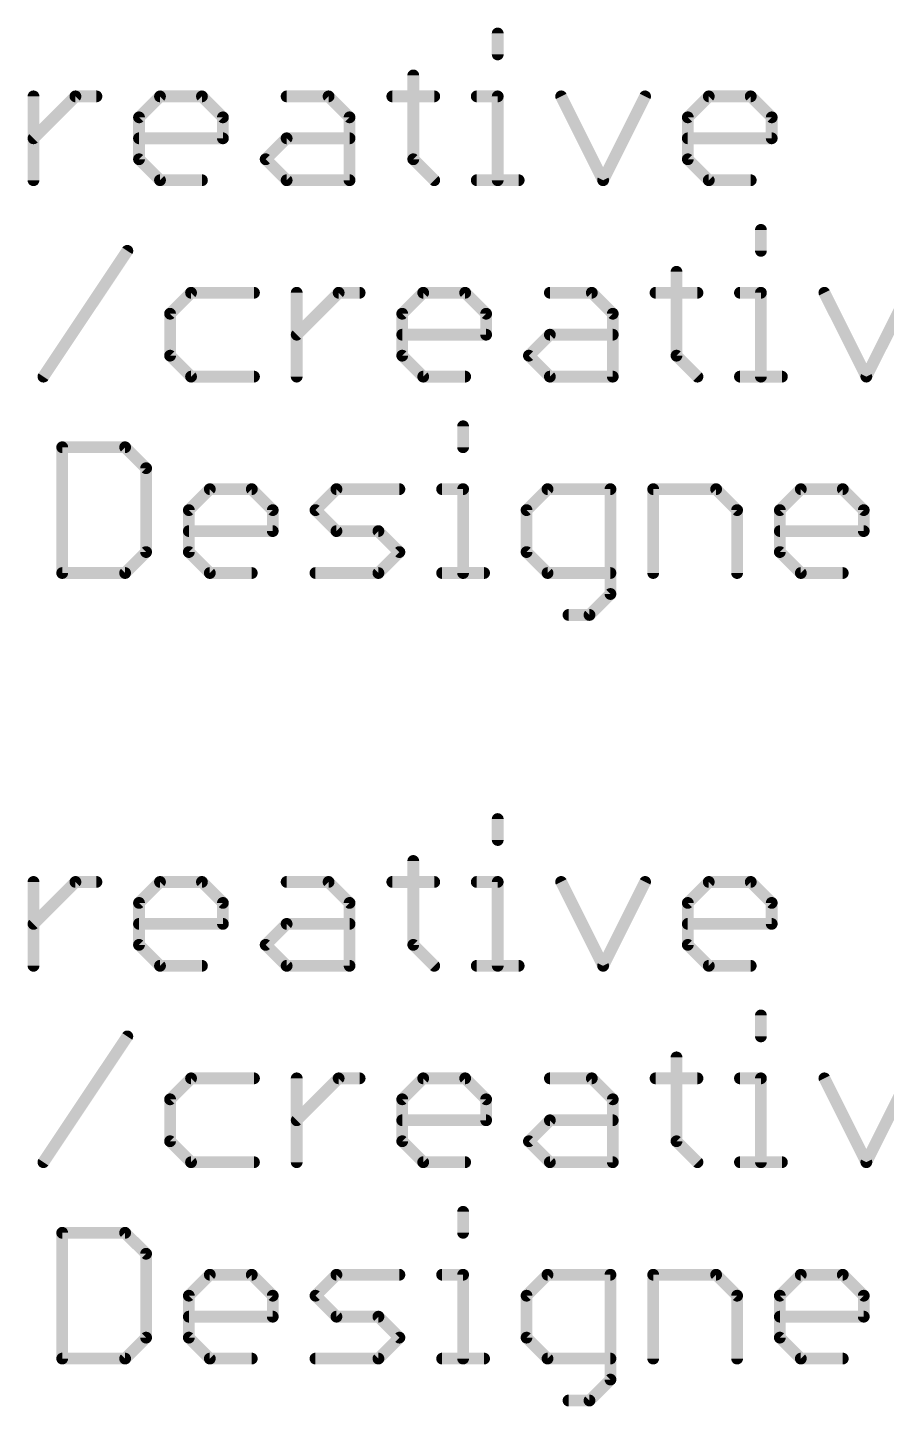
# Model space of a CAD drawing. Extents: x -32 to 75, y -41 to 41.
# Drawn here: x -0.37 to 10.73, y -41.18 to -23.35 of the extents above; entities that cross this region are included whole.
import ezdxf

# ---------------------------------------------------------------- set-up
doc = ezdxf.new("R2010")
doc.units = 0
doc.layers.add('51', color=53, linetype='CONTINUOUS')

msp = doc.modelspace()

# ---------------------------------------------------------------- linework, layer by layer
at = {"layer": '51', "const_width": 0.1524}
for points in [[(5.7062, -23.4256), (5.7062, -23.6968)], [(4.6148, -23.968), (4.6148, -25.0526)], [(-0.295, -25.3238), (-0.295, -24.2391)], [(-0.295, -24.7815), (0.2474, -24.2391)], [(0.2474, -24.2391), (0.5185, -24.2391)], [(1.0693, -24.5103), (1.3405, -24.2391)], [(1.3405, -24.2391), (1.8828, -24.2391)], [(1.8828, -24.2391), (2.154, -24.5103)], [(2.9776, -24.2391), (3.52, -24.2391)], [(3.52, -24.2391), (3.7911, -24.5103)], [(4.3436, -24.2391), (4.886, -24.2391)], [(5.4351, -24.2391), (5.7062, -24.2391)], [(5.7062, -24.2391), (5.7062, -25.3238)], [(6.5265, -24.2391), (7.0688, -25.3238)], [(7.0688, -25.3238), (7.6112, -24.2391)], [(8.1637, -24.5103), (8.4348, -24.2391)], [(8.4348, -24.2391), (8.9772, -24.2391)], [(8.9772, -24.2391), (9.2483, -24.5103)], [(1.0693, -25.0526), (1.0693, -24.5103)], [(2.154, -24.5103), (2.154, -24.7815)], [(3.7911, -24.5103), (3.7911, -25.3238)], [(8.1637, -25.0526), (8.1637, -24.5103)], [(9.2483, -24.5103), (9.2483, -24.7815)], [(2.154, -24.7815), (1.0693, -24.7815)], [(2.7065, -25.0526), (2.9776, -24.7815)], [(2.9776, -24.7815), (3.7911, -24.7815)], [(9.2483, -24.7815), (8.1637, -24.7815)], [(1.3405, -25.3238), (1.0693, -25.0526)], [(2.9776, -25.3238), (2.7065, -25.0526)], [(4.6148, -25.0526), (4.886, -25.3238)], [(8.4348, -25.3238), (8.1637, -25.0526)], [(1.8828, -25.3238), (1.3405, -25.3238)], [(3.7911, -25.3238), (2.9776, -25.3238)], [(5.4351, -25.3238), (5.9774, -25.3238)], [(8.9772, -25.3238), (8.4348, -25.3238)], [(9.109, -25.9656), (9.109, -26.2368)], [(-0.1666, -27.8638), (0.9181, -26.2368)], [(8.0175, -26.508), (8.0175, -27.5926)], [(1.7418, -26.7791), (1.4706, -27.0503)], [(2.5553, -26.7791), (1.7418, -26.7791)], [(3.1077, -27.8638), (3.1077, -26.7791)], [(3.1077, -27.3215), (3.6501, -26.7791)], [(3.6501, -26.7791), (3.9212, -26.7791)], [(4.472, -27.0503), (4.7432, -26.7791)], [(4.7432, -26.7791), (5.2855, -26.7791)], [(5.2855, -26.7791), (5.5567, -27.0503)], [(6.3804, -26.7791), (6.9227, -26.7791)], [(6.9227, -26.7791), (7.1939, -27.0503)], [(7.7464, -26.7791), (8.2887, -26.7791)], [(8.8378, -26.7791), (9.109, -26.7791)], [(9.109, -26.7791), (9.109, -27.8638)], [(9.9292, -26.7791), (10.4716, -27.8638)], [(10.4716, -27.8638), (11.0139, -26.7791)], [(1.4706, -27.0503), (1.4706, -27.5926)], [(4.472, -27.5926), (4.472, -27.0503)], [(5.5567, -27.0503), (5.5567, -27.3215)], [(7.1939, -27.0503), (7.1939, -27.8638)], [(5.5567, -27.3215), (4.472, -27.3215)], [(6.1092, -27.5926), (6.3804, -27.3215)], [(6.3804, -27.3215), (7.1939, -27.3215)], [(1.4706, -27.5926), (1.7418, -27.8638)], [(4.7432, -27.8638), (4.472, -27.5926)], [(6.3804, -27.8638), (6.1092, -27.5926)], [(8.0175, -27.5926), (8.2887, -27.8638)], [(1.7418, -27.8638), (2.5553, -27.8638)], [(5.2855, -27.8638), (4.7432, -27.8638)], [(7.1939, -27.8638), (6.3804, -27.8638)], [(8.8378, -27.8638), (9.3801, -27.8638)], [(5.2588, -28.5056), (5.2588, -28.7768)], [(0.0762, -28.7768), (0.0762, -30.4038)], [(0.8897, -28.7768), (0.0762, -28.7768)], [(1.1609, -29.048), (0.8897, -28.7768)], [(1.1609, -30.1326), (1.1609, -29.048)], [(1.7134, -29.5903), (1.9845, -29.3191)], [(1.9845, -29.3191), (2.5269, -29.3191)], [(2.5269, -29.3191), (2.798, -29.5903)], [(3.3505, -29.5903), (3.6217, -29.3191)], [(3.6217, -29.3191), (4.4352, -29.3191)], [(4.9877, -29.3191), (5.2588, -29.3191)], [(5.2588, -29.3191), (5.2588, -30.4038)], [(6.3503, -29.3191), (6.0791, -29.5903)], [(7.1638, -29.3191), (6.3503, -29.3191)], [(7.1638, -30.675), (7.1638, -29.3191)], [(7.7163, -30.4038), (7.7163, -29.3191)], [(7.7163, -29.3191), (8.5298, -29.3191)], [(8.5298, -29.3191), (8.8009, -29.5903)], [(9.3534, -29.5903), (9.6246, -29.3191)], [(9.6246, -29.3191), (10.1669, -29.3191)], [(10.1669, -29.3191), (10.4381, -29.5903)], [(1.7134, -30.1326), (1.7134, -29.5903)], [(2.798, -29.5903), (2.798, -29.8615)], [(3.6217, -29.8615), (3.3505, -29.5903)], [(6.0791, -29.5903), (6.0791, -30.1326)], [(8.8009, -29.5903), (8.8009, -30.4038)], [(9.3534, -30.1326), (9.3534, -29.5903)], [(10.4381, -29.5903), (10.4381, -29.8615)], [(2.798, -29.8615), (1.7134, -29.8615)], [(4.164, -29.8615), (3.6217, -29.8615)], [(4.4352, -30.1326), (4.164, -29.8615)], [(10.4381, -29.8615), (9.3534, -29.8615)], [(0.8897, -30.4038), (1.1609, -30.1326)], [(1.9845, -30.4038), (1.7134, -30.1326)], [(4.164, -30.4038), (4.4352, -30.1326)], [(6.0791, -30.1326), (6.3503, -30.4038)], [(9.6246, -30.4038), (9.3534, -30.1326)], [(0.0762, -30.4038), (0.8897, -30.4038)], [(2.5269, -30.4038), (1.9845, -30.4038)], [(3.3505, -30.4038), (4.164, -30.4038)], [(4.9877, -30.4038), (5.53, -30.4038)], [(6.3503, -30.4038), (7.1638, -30.4038)], [(10.1669, -30.4038), (9.6246, -30.4038)], [(6.8926, -30.9461), (7.1638, -30.675)], [(6.6214, -30.9461), (6.8926, -30.9461)], [(5.7062, -33.5856), (5.7062, -33.8568)], [(4.6148, -34.128), (4.6148, -35.2126)], [(-0.295, -35.4838), (-0.295, -34.3991)], [(-0.295, -34.9415), (0.2474, -34.3991)], [(0.2474, -34.3991), (0.5185, -34.3991)], [(1.0693, -34.6703), (1.3405, -34.3991)], [(1.3405, -34.3991), (1.8828, -34.3991)], [(1.8828, -34.3991), (2.154, -34.6703)], [(2.9776, -34.3991), (3.52, -34.3991)], [(3.52, -34.3991), (3.7911, -34.6703)], [(4.3436, -34.3991), (4.886, -34.3991)], [(5.4351, -34.3991), (5.7062, -34.3991)], [(5.7062, -34.3991), (5.7062, -35.4838)], [(6.5265, -34.3991), (7.0688, -35.4838)], [(7.0688, -35.4838), (7.6112, -34.3991)], [(8.1637, -34.6703), (8.4348, -34.3991)], [(8.4348, -34.3991), (8.9772, -34.3991)], [(8.9772, -34.3991), (9.2483, -34.6703)], [(1.0693, -35.2126), (1.0693, -34.6703)], [(2.154, -34.6703), (2.154, -34.9415)], [(3.7911, -34.6703), (3.7911, -35.4838)], [(8.1637, -35.2126), (8.1637, -34.6703)], [(9.2483, -34.6703), (9.2483, -34.9415)], [(2.154, -34.9415), (1.0693, -34.9415)], [(2.7065, -35.2126), (2.9776, -34.9415)], [(2.9776, -34.9415), (3.7911, -34.9415)], [(9.2483, -34.9415), (8.1637, -34.9415)], [(1.3405, -35.4838), (1.0693, -35.2126)], [(2.9776, -35.4838), (2.7065, -35.2126)], [(4.6148, -35.2126), (4.886, -35.4838)], [(8.4348, -35.4838), (8.1637, -35.2126)], [(1.8828, -35.4838), (1.3405, -35.4838)], [(3.7911, -35.4838), (2.9776, -35.4838)], [(5.4351, -35.4838), (5.9774, -35.4838)], [(8.9772, -35.4838), (8.4348, -35.4838)], [(9.109, -36.1256), (9.109, -36.3968)], [(-0.1666, -38.0238), (0.9181, -36.3968)], [(8.0175, -36.668), (8.0175, -37.7526)], [(1.7418, -36.9391), (1.4706, -37.2103)], [(2.5553, -36.9391), (1.7418, -36.9391)], [(3.1077, -38.0238), (3.1077, -36.9391)], [(3.1077, -37.4815), (3.6501, -36.9391)], [(3.6501, -36.9391), (3.9212, -36.9391)], [(4.472, -37.2103), (4.7432, -36.9391)], [(4.7432, -36.9391), (5.2855, -36.9391)], [(5.2855, -36.9391), (5.5567, -37.2103)], [(6.3804, -36.9391), (6.9227, -36.9391)], [(6.9227, -36.9391), (7.1939, -37.2103)], [(7.7464, -36.9391), (8.2887, -36.9391)], [(8.8378, -36.9391), (9.109, -36.9391)], [(9.109, -36.9391), (9.109, -38.0238)], [(9.9292, -36.9391), (10.4716, -38.0238)], [(10.4716, -38.0238), (11.0139, -36.9391)], [(1.4706, -37.2103), (1.4706, -37.7526)], [(4.472, -37.7526), (4.472, -37.2103)], [(5.5567, -37.2103), (5.5567, -37.4815)], [(7.1939, -37.2103), (7.1939, -38.0238)], [(5.5567, -37.4815), (4.472, -37.4815)], [(6.1092, -37.7526), (6.3804, -37.4815)], [(6.3804, -37.4815), (7.1939, -37.4815)], [(1.4706, -37.7526), (1.7418, -38.0238)], [(4.7432, -38.0238), (4.472, -37.7526)], [(6.3804, -38.0238), (6.1092, -37.7526)], [(8.0175, -37.7526), (8.2887, -38.0238)], [(1.7418, -38.0238), (2.5553, -38.0238)], [(5.2855, -38.0238), (4.7432, -38.0238)], [(7.1939, -38.0238), (6.3804, -38.0238)], [(8.8378, -38.0238), (9.3801, -38.0238)], [(5.2588, -38.6656), (5.2588, -38.9368)], [(0.0762, -38.9368), (0.0762, -40.5638)], [(0.8897, -38.9368), (0.0762, -38.9368)], [(1.1609, -39.208), (0.8897, -38.9368)], [(1.1609, -40.2926), (1.1609, -39.208)], [(1.7134, -39.7503), (1.9845, -39.4791)], [(1.9845, -39.4791), (2.5269, -39.4791)], [(2.5269, -39.4791), (2.798, -39.7503)], [(3.3505, -39.7503), (3.6217, -39.4791)], [(3.6217, -39.4791), (4.4352, -39.4791)], [(4.9877, -39.4791), (5.2588, -39.4791)], [(5.2588, -39.4791), (5.2588, -40.5638)], [(6.3503, -39.4791), (6.0791, -39.7503)], [(7.1638, -39.4791), (6.3503, -39.4791)], [(7.1638, -40.835), (7.1638, -39.4791)], [(7.7163, -40.5638), (7.7163, -39.4791)], [(7.7163, -39.4791), (8.5298, -39.4791)], [(8.5298, -39.4791), (8.8009, -39.7503)], [(9.3534, -39.7503), (9.6246, -39.4791)], [(9.6246, -39.4791), (10.1669, -39.4791)], [(10.1669, -39.4791), (10.4381, -39.7503)], [(1.7134, -40.2926), (1.7134, -39.7503)], [(2.798, -39.7503), (2.798, -40.0215)], [(3.6217, -40.0215), (3.3505, -39.7503)], [(6.0791, -39.7503), (6.0791, -40.2926)], [(8.8009, -39.7503), (8.8009, -40.5638)], [(9.3534, -40.2926), (9.3534, -39.7503)], [(10.4381, -39.7503), (10.4381, -40.0215)], [(2.798, -40.0215), (1.7134, -40.0215)], [(4.164, -40.0215), (3.6217, -40.0215)], [(4.4352, -40.2926), (4.164, -40.0215)], [(10.4381, -40.0215), (9.3534, -40.0215)], [(0.8897, -40.5638), (1.1609, -40.2926)], [(1.9845, -40.5638), (1.7134, -40.2926)], [(4.164, -40.5638), (4.4352, -40.2926)], [(6.0791, -40.2926), (6.3503, -40.5638)], [(9.6246, -40.5638), (9.3534, -40.2926)], [(0.0762, -40.5638), (0.8897, -40.5638)], [(2.5269, -40.5638), (1.9845, -40.5638)], [(3.3505, -40.5638), (4.164, -40.5638)], [(4.9877, -40.5638), (5.53, -40.5638)], [(6.3503, -40.5638), (7.1638, -40.5638)], [(10.1669, -40.5638), (9.6246, -40.5638)], [(6.8926, -41.1061), (7.1638, -40.835)], [(6.6214, -41.1061), (6.8926, -41.1061)]]:
    msp.add_lwpolyline(points, dxfattribs=at)
at = {"layer": '51', "const_width": 0.0762}
for points in [[(5.7443, -23.4256, 1), (5.6681, -23.4256)], [(5.6681, -23.6968, 1), (5.7443, -23.6968)], [(4.6529, -23.968, 1), (4.5767, -23.968)], [(-0.2569, -24.2391, 1), (-0.3331, -24.2391)], [(0.2474, -24.201, 1), (0.2474, -24.2772)], [(0.2743, -24.2661, 1), (0.2204, -24.2122)], [(0.5185, -24.2772, 1), (0.5185, -24.201)], [(1.3405, -24.201, 1), (1.3405, -24.2772)], [(1.3674, -24.2661, 1), (1.3135, -24.2122)], [(1.9098, -24.2122, 1), (1.8559, -24.2661)], [(1.8828, -24.2772, 1), (1.8828, -24.201)], [(2.9776, -24.201, 1), (2.9776, -24.2772)], [(3.5469, -24.2122, 1), (3.493, -24.2661)], [(3.52, -24.2772, 1), (3.52, -24.201)], [(4.3436, -24.201, 1), (4.3436, -24.2772)], [(4.886, -24.2772, 1), (4.886, -24.201)], [(5.4351, -24.201, 1), (5.4351, -24.2772)], [(5.7443, -24.2391, 1), (5.6681, -24.2391)], [(5.7062, -24.2772, 1), (5.7062, -24.201)], [(6.5606, -24.2221, 1), (6.4924, -24.2562)], [(7.6452, -24.2562, 1), (7.5771, -24.2221)], [(8.4348, -24.201, 1), (8.4348, -24.2772)], [(8.4618, -24.2661, 1), (8.4079, -24.2122)], [(9.0041, -24.2122, 1), (8.9502, -24.2661)], [(8.9772, -24.2772, 1), (8.9772, -24.201)], [(1.1074, -24.5103, 1), (1.0312, -24.5103)], [(1.0424, -24.4834, 1), (1.0963, -24.5372)], [(2.1921, -24.5103, 1), (2.1159, -24.5103)], [(2.127, -24.5372, 1), (2.1809, -24.4834)], [(3.8292, -24.5103, 1), (3.753, -24.5103)], [(3.7642, -24.5372, 1), (3.8181, -24.4834)], [(8.2018, -24.5103, 1), (8.1256, -24.5103)], [(8.1367, -24.4834, 1), (8.1906, -24.5372)], [(9.2864, -24.5103, 1), (9.2102, -24.5103)], [(9.2214, -24.5372, 1), (9.2753, -24.4834)], [(-0.3219, -24.7545, 1), (-0.268, -24.8084)], [(1.0693, -24.7434, 1), (1.0693, -24.8196)], [(2.1159, -24.7815, 1), (2.1921, -24.7815)], [(2.154, -24.8196, 1), (2.154, -24.7434)], [(2.9776, -24.7434, 1), (2.9776, -24.8196)], [(3.0046, -24.8084, 1), (2.9507, -24.7545)], [(3.7911, -24.8196, 1), (3.7911, -24.7434)], [(8.1637, -24.7434, 1), (8.1637, -24.8196)], [(9.2102, -24.7815, 1), (9.2864, -24.7815)], [(9.2483, -24.8196, 1), (9.2483, -24.7434)], [(1.0963, -25.0257, 1), (1.0424, -25.0796)], [(1.0312, -25.0526, 1), (1.1074, -25.0526)], [(2.7334, -25.0257, 1), (2.6795, -25.0796)], [(2.6795, -25.0257, 1), (2.7334, -25.0796)], [(4.6417, -25.0257, 1), (4.5879, -25.0796)], [(4.5767, -25.0526, 1), (4.6529, -25.0526)], [(8.1906, -25.0257, 1), (8.1367, -25.0796)], [(8.1256, -25.0526, 1), (8.2018, -25.0526)], [(-0.3331, -25.3238, 1), (-0.2569, -25.3238)], [(1.3405, -25.2857, 1), (1.3405, -25.3619)], [(1.3135, -25.3507, 1), (1.3674, -25.2969)], [(1.8828, -25.3619, 1), (1.8828, -25.2857)], [(2.9776, -25.2857, 1), (2.9776, -25.3619)], [(2.9507, -25.3507, 1), (3.0046, -25.2969)], [(3.753, -25.3238, 1), (3.8292, -25.3238)], [(3.7911, -25.3619, 1), (3.7911, -25.2857)], [(4.859, -25.3507, 1), (4.9129, -25.2969)], [(5.4351, -25.2857, 1), (5.4351, -25.3619)], [(5.6681, -25.3238, 1), (5.7443, -25.3238)], [(5.9774, -25.3619, 1), (5.9774, -25.2857)], [(7.0348, -25.3068, 1), (7.1029, -25.3408)], [(7.0348, -25.3408, 1), (7.1029, -25.3068)], [(8.4348, -25.2857, 1), (8.4348, -25.3619)], [(8.4079, -25.3507, 1), (8.4618, -25.2969)], [(8.9772, -25.3619, 1), (8.9772, -25.2857)], [(9.1471, -25.9656, 1), (9.0709, -25.9656)], [(0.9498, -26.2579, 1), (0.8864, -26.2157)], [(9.0709, -26.2368, 1), (9.1471, -26.2368)], [(8.0556, -26.508, 1), (7.9794, -26.508)], [(1.7418, -26.741, 1), (1.7418, -26.8172)], [(1.7687, -26.8061, 1), (1.7148, -26.7522)], [(2.5553, -26.8172, 1), (2.5553, -26.741)], [(3.1458, -26.7791, 1), (3.0696, -26.7791)], [(3.6501, -26.741, 1), (3.6501, -26.8172)], [(3.677, -26.8061, 1), (3.6231, -26.7522)], [(3.9212, -26.8172, 1), (3.9212, -26.741)], [(4.7432, -26.741, 1), (4.7432, -26.8172)], [(4.7701, -26.8061, 1), (4.7163, -26.7522)], [(5.3125, -26.7522, 1), (5.2586, -26.8061)], [(5.2855, -26.8172, 1), (5.2855, -26.741)], [(6.3804, -26.741, 1), (6.3804, -26.8172)], [(6.9496, -26.7522, 1), (6.8958, -26.8061)], [(6.9227, -26.8172, 1), (6.9227, -26.741)], [(7.7464, -26.741, 1), (7.7464, -26.8172)], [(8.2887, -26.8172, 1), (8.2887, -26.741)], [(8.8378, -26.741, 1), (8.8378, -26.8172)], [(9.1471, -26.7791, 1), (9.0709, -26.7791)], [(9.109, -26.8172, 1), (9.109, -26.741)], [(9.9633, -26.7621, 1), (9.8952, -26.7962)], [(1.5087, -27.0503, 1), (1.4325, -27.0503)], [(1.4436, -27.0234, 1), (1.4975, -27.0772)], [(4.5101, -27.0503, 1), (4.4339, -27.0503)], [(4.4451, -27.0234, 1), (4.499, -27.0772)], [(5.5948, -27.0503, 1), (5.5186, -27.0503)], [(5.5298, -27.0772, 1), (5.5836, -27.0234)], [(7.232, -27.0503, 1), (7.1558, -27.0503)], [(7.1669, -27.0772, 1), (7.2208, -27.0234)], [(3.0808, -27.2945, 1), (3.1347, -27.3484)], [(4.472, -27.2834, 1), (4.472, -27.3596)], [(5.5186, -27.3215, 1), (5.5948, -27.3215)], [(5.5567, -27.3596, 1), (5.5567, -27.2834)], [(6.3804, -27.2834, 1), (6.3804, -27.3596)], [(6.4073, -27.3484, 1), (6.3534, -27.2945)], [(7.1939, -27.3596, 1), (7.1939, -27.2834)], [(1.4975, -27.5657, 1), (1.4436, -27.6196)], [(1.4325, -27.5926, 1), (1.5087, -27.5926)], [(4.499, -27.5657, 1), (4.4451, -27.6196)], [(4.4339, -27.5926, 1), (4.5101, -27.5926)], [(6.1361, -27.5657, 1), (6.0823, -27.6196)], [(6.0823, -27.5657, 1), (6.1361, -27.6196)], [(8.0445, -27.5657, 1), (7.9906, -27.6196)], [(7.9794, -27.5926, 1), (8.0556, -27.5926)], [(-0.1983, -27.8427, 1), (-0.1349, -27.8849)], [(1.7418, -27.8257, 1), (1.7418, -27.9019)], [(1.7148, -27.8907, 1), (1.7687, -27.8369)], [(2.5553, -27.9019, 1), (2.5553, -27.8257)], [(4.7432, -27.8257, 1), (4.7432, -27.9019)], [(4.7163, -27.8907, 1), (4.7701, -27.8369)], [(5.2855, -27.9019, 1), (5.2855, -27.8257)], [(6.3804, -27.8257, 1), (6.3804, -27.9019)], [(6.3534, -27.8907, 1), (6.4073, -27.8369)], [(7.1939, -27.9019, 1), (7.1939, -27.8257)], [(8.2617, -27.8907, 1), (8.3156, -27.8369)], [(8.8378, -27.8257, 1), (8.8378, -27.9019)], [(9.3801, -27.9019, 1), (9.3801, -27.8257)], [(10.4375, -27.8468, 1), (10.5056, -27.8808)], [(10.4375, -27.8808, 1), (10.5056, -27.8468)], [(3.0696, -27.8638, 1), (3.1458, -27.8638)], [(7.1558, -27.8638, 1), (7.232, -27.8638)], [(9.0709, -27.8638, 1), (9.1471, -27.8638)], [(5.2969, -28.5056, 1), (5.2207, -28.5056)], [(0.1143, -28.7768, 1), (0.0381, -28.7768)], [(0.0762, -28.7387, 1), (0.0762, -28.8149)], [(0.9166, -28.7499, 1), (0.8628, -28.8038)], [(0.8897, -28.8149, 1), (0.8897, -28.7387)], [(5.2207, -28.7768, 1), (5.2969, -28.7768)], [(1.199, -29.048, 1), (1.1228, -29.048)], [(1.1339, -29.0749, 1), (1.1878, -29.021)], [(1.9845, -29.281, 1), (1.9845, -29.3572)], [(2.0115, -29.3461, 1), (1.9576, -29.2922)], [(2.5538, -29.2922, 1), (2.4999, -29.3461)], [(2.5269, -29.3572, 1), (2.5269, -29.281)], [(3.6217, -29.281, 1), (3.6217, -29.3572)], [(3.6486, -29.3461, 1), (3.5947, -29.2922)], [(4.4352, -29.3572, 1), (4.4352, -29.281)], [(4.9877, -29.281, 1), (4.9877, -29.3572)], [(5.2969, -29.3191, 1), (5.2207, -29.3191)], [(5.2588, -29.3572, 1), (5.2588, -29.281)], [(6.3503, -29.281, 1), (6.3503, -29.3572)], [(6.3772, -29.3461, 1), (6.3233, -29.2922)], [(7.2019, -29.3191, 1), (7.1257, -29.3191)], [(7.1638, -29.3572, 1), (7.1638, -29.281)], [(7.7544, -29.3191, 1), (7.6782, -29.3191)], [(7.7163, -29.281, 1), (7.7163, -29.3572)], [(8.5567, -29.2922, 1), (8.5028, -29.3461)], [(8.5298, -29.3572, 1), (8.5298, -29.281)], [(9.6246, -29.281, 1), (9.6246, -29.3572)], [(9.6515, -29.3461, 1), (9.5976, -29.2922)], [(10.1939, -29.2922, 1), (10.14, -29.3461)], [(10.1669, -29.3572, 1), (10.1669, -29.281)], [(1.7515, -29.5903, 1), (1.6753, -29.5903)], [(1.6864, -29.5634, 1), (1.7403, -29.6172)], [(2.8361, -29.5903, 1), (2.7599, -29.5903)], [(2.7711, -29.6172, 1), (2.825, -29.5634)], [(3.3775, -29.5634, 1), (3.3236, -29.6172)], [(3.3236, -29.5634, 1), (3.3775, -29.6172)], [(6.1172, -29.5903, 1), (6.041, -29.5903)], [(6.0522, -29.5634, 1), (6.106, -29.6172)], [(8.839, -29.5903, 1), (8.7628, -29.5903)], [(8.774, -29.6172, 1), (8.8279, -29.5634)], [(9.3915, -29.5903, 1), (9.3153, -29.5903)], [(9.3265, -29.5634, 1), (9.3804, -29.6172)], [(10.4762, -29.5903, 1), (10.4, -29.5903)], [(10.4111, -29.6172, 1), (10.465, -29.5634)], [(1.7134, -29.8234, 1), (1.7134, -29.8996)], [(2.7599, -29.8615, 1), (2.8361, -29.8615)], [(2.798, -29.8996, 1), (2.798, -29.8234)], [(3.6217, -29.8234, 1), (3.6217, -29.8996)], [(3.5947, -29.8884, 1), (3.6486, -29.8345)], [(4.1909, -29.8345, 1), (4.1371, -29.8884)], [(4.164, -29.8996, 1), (4.164, -29.8234)], [(9.3534, -29.8234, 1), (9.3534, -29.8996)], [(10.4, -29.8615, 1), (10.4762, -29.8615)], [(10.4381, -29.8996, 1), (10.4381, -29.8234)], [(1.1228, -30.1326, 1), (1.199, -30.1326)], [(1.1878, -30.1596, 1), (1.1339, -30.1057)], [(1.7403, -30.1057, 1), (1.6864, -30.1596)], [(1.6753, -30.1326, 1), (1.7515, -30.1326)], [(4.4621, -30.1596, 1), (4.4082, -30.1057)], [(4.4082, -30.1596, 1), (4.4621, -30.1057)], [(6.106, -30.1057, 1), (6.0522, -30.1596)], [(6.041, -30.1326, 1), (6.1172, -30.1326)], [(9.3804, -30.1057, 1), (9.3265, -30.1596)], [(9.3153, -30.1326, 1), (9.3915, -30.1326)], [(0.0762, -30.3657, 1), (0.0762, -30.4419)], [(0.0381, -30.4038, 1), (0.1143, -30.4038)], [(0.8628, -30.3769, 1), (0.9166, -30.4307)], [(0.8897, -30.4419, 1), (0.8897, -30.3657)], [(1.9845, -30.3657, 1), (1.9845, -30.4419)], [(1.9576, -30.4307, 1), (2.0115, -30.3769)], [(2.5269, -30.4419, 1), (2.5269, -30.3657)], [(3.3505, -30.3657, 1), (3.3505, -30.4419)], [(4.1371, -30.3769, 1), (4.1909, -30.4307)], [(4.164, -30.4419, 1), (4.164, -30.3657)], [(4.9877, -30.3657, 1), (4.9877, -30.4419)], [(5.2207, -30.4038, 1), (5.2969, -30.4038)], [(5.53, -30.4419, 1), (5.53, -30.3657)], [(6.3503, -30.3657, 1), (6.3503, -30.4419)], [(6.3233, -30.4307, 1), (6.3772, -30.3769)], [(7.1638, -30.4419, 1), (7.1638, -30.3657)], [(7.6782, -30.4038, 1), (7.7544, -30.4038)], [(8.7628, -30.4038, 1), (8.839, -30.4038)], [(9.6246, -30.3657, 1), (9.6246, -30.4419)], [(9.5976, -30.4307, 1), (9.6515, -30.3769)], [(10.1669, -30.4419, 1), (10.1669, -30.3657)], [(7.1257, -30.675, 1), (7.2019, -30.675)], [(7.1907, -30.7019, 1), (7.1368, -30.648)], [(6.6214, -30.908, 1), (6.6214, -30.9842)], [(6.8657, -30.9192, 1), (6.9195, -30.9731)], [(6.8926, -30.9842, 1), (6.8926, -30.908)], [(5.7443, -33.5856, 1), (5.6681, -33.5856)], [(5.6681, -33.8568, 1), (5.7443, -33.8568)], [(4.6529, -34.128, 1), (4.5767, -34.128)], [(-0.2569, -34.3991, 1), (-0.3331, -34.3991)], [(0.2474, -34.361, 1), (0.2474, -34.4372)], [(0.2743, -34.4261, 1), (0.2204, -34.3722)], [(0.5185, -34.4372, 1), (0.5185, -34.361)], [(1.3405, -34.361, 1), (1.3405, -34.4372)], [(1.3674, -34.4261, 1), (1.3135, -34.3722)], [(1.9098, -34.3722, 1), (1.8559, -34.4261)], [(1.8828, -34.4372, 1), (1.8828, -34.361)], [(2.9776, -34.361, 1), (2.9776, -34.4372)], [(3.5469, -34.3722, 1), (3.493, -34.4261)], [(3.52, -34.4372, 1), (3.52, -34.361)], [(4.3436, -34.361, 1), (4.3436, -34.4372)], [(4.886, -34.4372, 1), (4.886, -34.361)], [(5.4351, -34.361, 1), (5.4351, -34.4372)], [(5.7443, -34.3991, 1), (5.6681, -34.3991)], [(5.7062, -34.4372, 1), (5.7062, -34.361)], [(6.5606, -34.3821, 1), (6.4924, -34.4162)], [(7.6452, -34.4162, 1), (7.5771, -34.3821)], [(8.4348, -34.361, 1), (8.4348, -34.4372)], [(8.4618, -34.4261, 1), (8.4079, -34.3722)], [(9.0041, -34.3722, 1), (8.9502, -34.4261)], [(8.9772, -34.4372, 1), (8.9772, -34.361)], [(1.1074, -34.6703, 1), (1.0312, -34.6703)], [(2.1921, -34.6703, 1), (2.1159, -34.6703)], [(3.8292, -34.6703, 1), (3.753, -34.6703)], [(8.2018, -34.6703, 1), (8.1256, -34.6703)], [(9.2864, -34.6703, 1), (9.2102, -34.6703)], [(1.0424, -34.6434, 1), (1.0963, -34.6972)], [(2.127, -34.6972, 1), (2.1809, -34.6434)], [(3.7642, -34.6972, 1), (3.8181, -34.6434)], [(8.1367, -34.6434, 1), (8.1906, -34.6972)], [(9.2214, -34.6972, 1), (9.2753, -34.6434)], [(-0.3219, -34.9145, 1), (-0.268, -34.9684)], [(1.0693, -34.9034, 1), (1.0693, -34.9796)], [(2.1159, -34.9415, 1), (2.1921, -34.9415)], [(2.154, -34.9796, 1), (2.154, -34.9034)], [(2.9776, -34.9034, 1), (2.9776, -34.9796)], [(3.0046, -34.9684, 1), (2.9507, -34.9145)], [(3.7911, -34.9796, 1), (3.7911, -34.9034)], [(8.1637, -34.9034, 1), (8.1637, -34.9796)], [(9.2102, -34.9415, 1), (9.2864, -34.9415)], [(9.2483, -34.9796, 1), (9.2483, -34.9034)], [(1.0963, -35.1857, 1), (1.0424, -35.2396)], [(1.0312, -35.2126, 1), (1.1074, -35.2126)], [(2.7334, -35.1857, 1), (2.6795, -35.2396)], [(2.6795, -35.1857, 1), (2.7334, -35.2396)], [(4.6417, -35.1857, 1), (4.5879, -35.2396)], [(4.5767, -35.2126, 1), (4.6529, -35.2126)], [(8.1906, -35.1857, 1), (8.1367, -35.2396)], [(8.1256, -35.2126, 1), (8.2018, -35.2126)], [(-0.3331, -35.4838, 1), (-0.2569, -35.4838)], [(1.3405, -35.4457, 1), (1.3405, -35.5219)], [(1.3135, -35.5107, 1), (1.3674, -35.4569)], [(1.8828, -35.5219, 1), (1.8828, -35.4457)], [(2.9776, -35.4457, 1), (2.9776, -35.5219)], [(2.9507, -35.5107, 1), (3.0046, -35.4569)], [(3.753, -35.4838, 1), (3.8292, -35.4838)], [(3.7911, -35.5219, 1), (3.7911, -35.4457)], [(4.859, -35.5107, 1), (4.9129, -35.4569)], [(5.4351, -35.4457, 1), (5.4351, -35.5219)], [(5.6681, -35.4838, 1), (5.7443, -35.4838)], [(5.9774, -35.5219, 1), (5.9774, -35.4457)], [(7.0348, -35.4668, 1), (7.1029, -35.5008)], [(7.0348, -35.5008, 1), (7.1029, -35.4668)], [(8.4348, -35.4457, 1), (8.4348, -35.5219)], [(8.4079, -35.5107, 1), (8.4618, -35.4569)], [(8.9772, -35.5219, 1), (8.9772, -35.4457)], [(9.1471, -36.1256, 1), (9.0709, -36.1256)], [(0.9498, -36.4179, 1), (0.8864, -36.3757)], [(9.0709, -36.3968, 1), (9.1471, -36.3968)], [(8.0556, -36.668, 1), (7.9794, -36.668)], [(1.7418, -36.901, 1), (1.7418, -36.9772)], [(1.7687, -36.9661, 1), (1.7148, -36.9122)], [(2.5553, -36.9772, 1), (2.5553, -36.901)], [(3.1458, -36.9391, 1), (3.0696, -36.9391)], [(3.6501, -36.901, 1), (3.6501, -36.9772)], [(3.677, -36.9661, 1), (3.6231, -36.9122)], [(3.9212, -36.9772, 1), (3.9212, -36.901)], [(4.7432, -36.901, 1), (4.7432, -36.9772)], [(4.7701, -36.9661, 1), (4.7163, -36.9122)], [(5.3125, -36.9122, 1), (5.2586, -36.9661)], [(5.2855, -36.9772, 1), (5.2855, -36.901)], [(6.3804, -36.901, 1), (6.3804, -36.9772)], [(6.9496, -36.9122, 1), (6.8958, -36.9661)], [(6.9227, -36.9772, 1), (6.9227, -36.901)], [(7.7464, -36.901, 1), (7.7464, -36.9772)], [(8.2887, -36.9772, 1), (8.2887, -36.901)], [(8.8378, -36.901, 1), (8.8378, -36.9772)], [(9.1471, -36.9391, 1), (9.0709, -36.9391)], [(9.109, -36.9772, 1), (9.109, -36.901)], [(9.9633, -36.9221, 1), (9.8952, -36.9562)], [(1.5087, -37.2103, 1), (1.4325, -37.2103)], [(1.4436, -37.1834, 1), (1.4975, -37.2372)], [(4.5101, -37.2103, 1), (4.4339, -37.2103)], [(4.4451, -37.1834, 1), (4.499, -37.2372)], [(5.5948, -37.2103, 1), (5.5186, -37.2103)], [(5.5298, -37.2372, 1), (5.5836, -37.1834)], [(7.232, -37.2103, 1), (7.1558, -37.2103)], [(7.1669, -37.2372, 1), (7.2208, -37.1834)], [(3.0808, -37.4545, 1), (3.1347, -37.5084)], [(4.472, -37.4434, 1), (4.472, -37.5196)], [(5.5186, -37.4815, 1), (5.5948, -37.4815)], [(5.5567, -37.5196, 1), (5.5567, -37.4434)], [(6.3804, -37.4434, 1), (6.3804, -37.5196)], [(6.4073, -37.5084, 1), (6.3534, -37.4545)], [(7.1939, -37.5196, 1), (7.1939, -37.4434)], [(1.4975, -37.7257, 1), (1.4436, -37.7796)], [(1.4325, -37.7526, 1), (1.5087, -37.7526)], [(4.499, -37.7257, 1), (4.4451, -37.7796)], [(4.4339, -37.7526, 1), (4.5101, -37.7526)], [(6.1361, -37.7257, 1), (6.0823, -37.7796)], [(6.0823, -37.7257, 1), (6.1361, -37.7796)], [(8.0445, -37.7257, 1), (7.9906, -37.7796)], [(7.9794, -37.7526, 1), (8.0556, -37.7526)], [(-0.1983, -38.0027, 1), (-0.1349, -38.0449)], [(1.7418, -37.9857, 1), (1.7418, -38.0619)], [(1.7148, -38.0507, 1), (1.7687, -37.9969)], [(2.5553, -38.0619, 1), (2.5553, -37.9857)], [(4.7432, -37.9857, 1), (4.7432, -38.0619)], [(4.7163, -38.0507, 1), (4.7701, -37.9969)], [(5.2855, -38.0619, 1), (5.2855, -37.9857)], [(6.3804, -37.9857, 1), (6.3804, -38.0619)], [(6.3534, -38.0507, 1), (6.4073, -37.9969)], [(7.1939, -38.0619, 1), (7.1939, -37.9857)], [(8.2617, -38.0507, 1), (8.3156, -37.9969)], [(8.8378, -37.9857, 1), (8.8378, -38.0619)], [(9.3801, -38.0619, 1), (9.3801, -37.9857)], [(10.4375, -38.0068, 1), (10.5056, -38.0408)], [(10.4375, -38.0408, 1), (10.5056, -38.0068)], [(3.0696, -38.0238, 1), (3.1458, -38.0238)], [(7.1558, -38.0238, 1), (7.232, -38.0238)], [(9.0709, -38.0238, 1), (9.1471, -38.0238)], [(5.2969, -38.6656, 1), (5.2207, -38.6656)], [(0.1143, -38.9368, 1), (0.0381, -38.9368)], [(0.0762, -38.8987, 1), (0.0762, -38.9749)], [(0.9166, -38.9099, 1), (0.8628, -38.9638)], [(0.8897, -38.9749, 1), (0.8897, -38.8987)], [(5.2207, -38.9368, 1), (5.2969, -38.9368)], [(1.199, -39.208, 1), (1.1228, -39.208)], [(1.1339, -39.2349, 1), (1.1878, -39.181)], [(1.9845, -39.441, 1), (1.9845, -39.5172)], [(2.0115, -39.5061, 1), (1.9576, -39.4522)], [(2.5538, -39.4522, 1), (2.4999, -39.5061)], [(2.5269, -39.5172, 1), (2.5269, -39.441)], [(3.6217, -39.441, 1), (3.6217, -39.5172)], [(3.6486, -39.5061, 1), (3.5947, -39.4522)], [(4.4352, -39.5172, 1), (4.4352, -39.441)], [(4.9877, -39.441, 1), (4.9877, -39.5172)], [(5.2969, -39.4791, 1), (5.2207, -39.4791)], [(5.2588, -39.5172, 1), (5.2588, -39.441)], [(6.3503, -39.441, 1), (6.3503, -39.5172)], [(6.3772, -39.5061, 1), (6.3233, -39.4522)], [(7.2019, -39.4791, 1), (7.1257, -39.4791)], [(7.1638, -39.5172, 1), (7.1638, -39.441)], [(7.7544, -39.4791, 1), (7.6782, -39.4791)], [(7.7163, -39.441, 1), (7.7163, -39.5172)], [(8.5567, -39.4522, 1), (8.5028, -39.5061)], [(8.5298, -39.5172, 1), (8.5298, -39.441)], [(9.6246, -39.441, 1), (9.6246, -39.5172)], [(9.6515, -39.5061, 1), (9.5976, -39.4522)], [(10.1939, -39.4522, 1), (10.14, -39.5061)], [(10.1669, -39.5172, 1), (10.1669, -39.441)], [(1.7515, -39.7503, 1), (1.6753, -39.7503)], [(1.6864, -39.7234, 1), (1.7403, -39.7772)], [(2.8361, -39.7503, 1), (2.7599, -39.7503)], [(2.7711, -39.7772, 1), (2.825, -39.7234)], [(3.3775, -39.7234, 1), (3.3236, -39.7772)], [(3.3236, -39.7234, 1), (3.3775, -39.7772)], [(6.1172, -39.7503, 1), (6.041, -39.7503)], [(6.0522, -39.7234, 1), (6.106, -39.7772)], [(8.839, -39.7503, 1), (8.7628, -39.7503)], [(8.774, -39.7772, 1), (8.8279, -39.7234)], [(9.3915, -39.7503, 1), (9.3153, -39.7503)], [(9.3265, -39.7234, 1), (9.3804, -39.7772)], [(10.4762, -39.7503, 1), (10.4, -39.7503)], [(10.4111, -39.7772, 1), (10.465, -39.7234)], [(1.7134, -39.9834, 1), (1.7134, -40.0596)], [(2.798, -40.0596, 1), (2.798, -39.9834)], [(3.6217, -39.9834, 1), (3.6217, -40.0596)], [(4.1909, -39.9945, 1), (4.1371, -40.0484)], [(4.164, -40.0596, 1), (4.164, -39.9834)], [(9.3534, -39.9834, 1), (9.3534, -40.0596)], [(10.4381, -40.0596, 1), (10.4381, -39.9834)], [(2.7599, -40.0215, 1), (2.8361, -40.0215)], [(3.5947, -40.0484, 1), (3.6486, -39.9945)], [(10.4, -40.0215, 1), (10.4762, -40.0215)], [(1.1228, -40.2926, 1), (1.199, -40.2926)], [(1.1878, -40.3196, 1), (1.1339, -40.2657)], [(1.7403, -40.2657, 1), (1.6864, -40.3196)], [(1.6753, -40.2926, 1), (1.7515, -40.2926)], [(4.4621, -40.3196, 1), (4.4082, -40.2657)], [(4.4082, -40.3196, 1), (4.4621, -40.2657)], [(6.106, -40.2657, 1), (6.0522, -40.3196)], [(6.041, -40.2926, 1), (6.1172, -40.2926)], [(9.3804, -40.2657, 1), (9.3265, -40.3196)], [(9.3153, -40.2926, 1), (9.3915, -40.2926)], [(0.0762, -40.5257, 1), (0.0762, -40.6019)], [(0.0381, -40.5638, 1), (0.1143, -40.5638)], [(0.8628, -40.5369, 1), (0.9166, -40.5907)], [(0.8897, -40.6019, 1), (0.8897, -40.5257)], [(1.9845, -40.5257, 1), (1.9845, -40.6019)], [(1.9576, -40.5907, 1), (2.0115, -40.5369)], [(2.5269, -40.6019, 1), (2.5269, -40.5257)], [(3.3505, -40.5257, 1), (3.3505, -40.6019)], [(4.1371, -40.5369, 1), (4.1909, -40.5907)], [(4.164, -40.6019, 1), (4.164, -40.5257)], [(4.9877, -40.5257, 1), (4.9877, -40.6019)], [(5.2207, -40.5638, 1), (5.2969, -40.5638)], [(5.53, -40.6019, 1), (5.53, -40.5257)], [(6.3503, -40.5257, 1), (6.3503, -40.6019)], [(6.3233, -40.5907, 1), (6.3772, -40.5369)], [(7.1638, -40.6019, 1), (7.1638, -40.5257)], [(7.6782, -40.5638, 1), (7.7544, -40.5638)], [(8.7628, -40.5638, 1), (8.839, -40.5638)], [(9.6246, -40.5257, 1), (9.6246, -40.6019)], [(9.5976, -40.5907, 1), (9.6515, -40.5369)], [(10.1669, -40.6019, 1), (10.1669, -40.5257)], [(7.1257, -40.835, 1), (7.2019, -40.835)], [(7.1907, -40.8619, 1), (7.1368, -40.808)], [(6.6214, -41.068, 1), (6.6214, -41.1442)], [(6.8657, -41.0792, 1), (6.9195, -41.1331)], [(6.8926, -41.1442, 1), (6.8926, -41.068)]]:
    msp.add_lwpolyline(points, format="xyb", dxfattribs=at)

doc.saveas('drawing.dxf')
